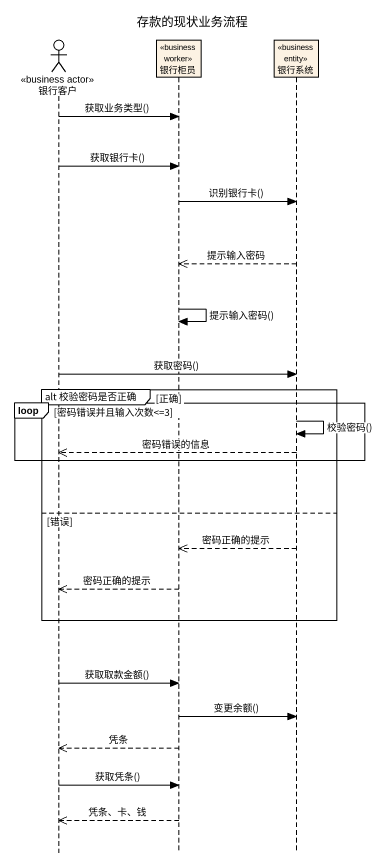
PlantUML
@startuml
title 存款的现状业务流程
hide footbox
actor 银行客户 <<business actor>>
participant 银行柜员 <<business worker>>
participant 银行系统 <<business entity>>

银行客户 -> 银行柜员 : 获取业务类型()
银行客户 -> 银行柜员 : 获取银行卡()
银行柜员 -> 银行系统 : 识别银行卡()
银行系统 -->> 银行柜员 : 提示输入密码
银行柜员 -> 银行柜员 : 提示输入密码()
银行客户 -> 银行系统 : 获取密码()
group alt 校验密码是否正确 [正确]
  loop 密码错误并且输入次数<=3
    银行系统 -> 银行系统 : 校验密码()
    银行系统 -->> 银行客户 : 密码错误的信息
  end
else 错误
  银行系统 -->> 银行柜员 : 密码正确的提示
  银行柜员 -->> 银行客户 : 密码正确的提示
end
银行客户 -> 银行柜员 : 获取取款金额()
银行柜员 -> 银行系统 : 变更余额()
银行柜员 -->> 银行客户 : 凭条
银行客户 -> 银行柜员 : 获取凭条()
银行柜员 -->> 银行客户 : 凭条、卡、钱
@enduml
